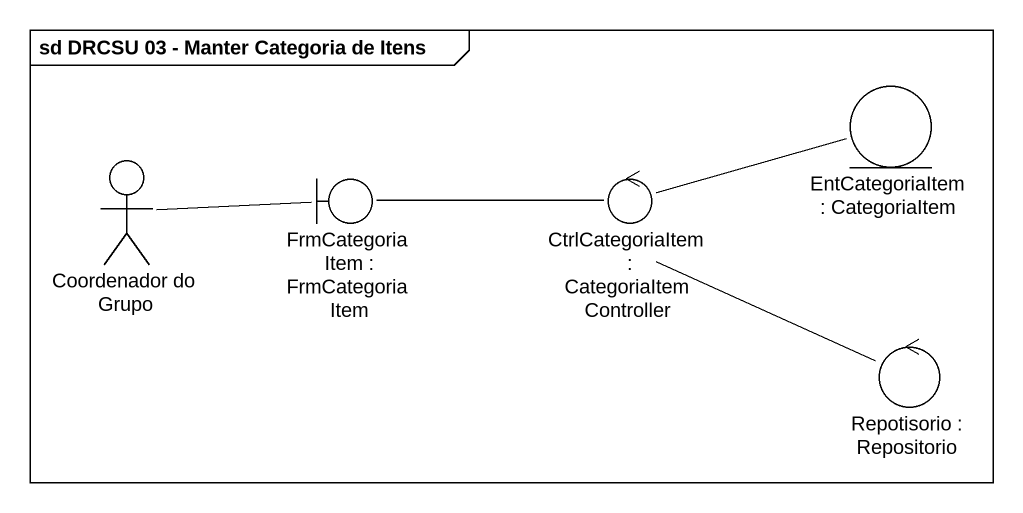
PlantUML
@startuml
mainframe sd DRCSU 03 - Manter Categoria de Itens
entity "EntCategoriaItem : CategoriaItem" as EntCategoriaItem
actor "Coordenador do Grupo" as Coordenador_do_Grupo
boundary "FrmCategoriaItem : FrmCategoriaItem" as FrmCategoriaItem
control "CtrlCategoriaItem : CategoriaItemController" as CtrlCategoriaItem
control "Repotisorio : Repositorio" as Repotisorio
Coordenador_do_Grupo -right- FrmCategoriaItem
FrmCategoriaItem -right- CtrlCategoriaItem
CtrlCategoriaItem -right- EntCategoriaItem
CtrlCategoriaItem -right- Repotisorio
@enduml
